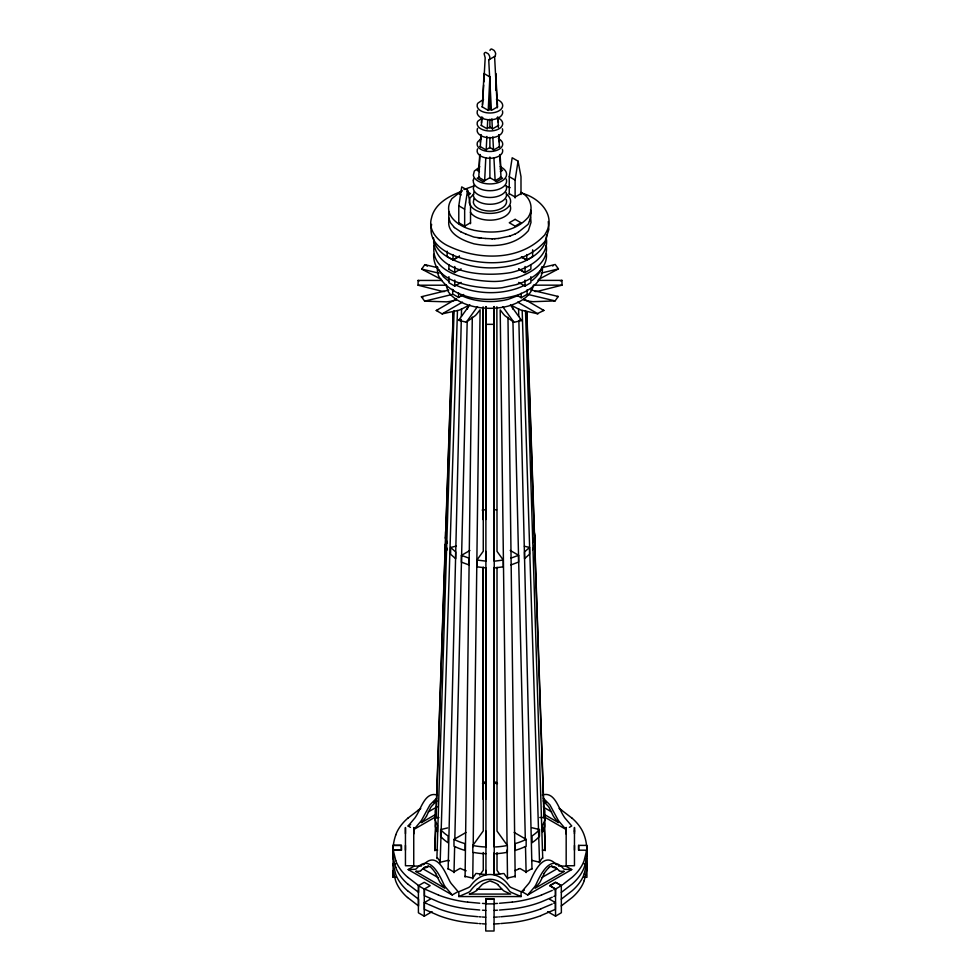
<?xml version="1.0" encoding="UTF-8"?>
<svg xmlns="http://www.w3.org/2000/svg" width="980" height="980" viewBox="0 0 980 980"><rect width="100%" height="100%" fill="white"/><g stroke="black" fill="none" stroke-linecap="round" stroke-linejoin="round"><path stroke-width="1.47" d="M405.438 850.162L405.438 845.373M405.451 827.549L405.451 833.649M413.744 827.549L413.744 833.907M458.824 896.553L458.824 891.763L468.477 887.598A20.457 16.697 0 0 0 470.204 886.41C481.229 870.571 498.685 870.448 509.649 886.496A19.772 16.146 0 0 0 511.376 887.672L521.091 891.763L521.091 896.553L458.824 896.553L468.477 892.388A20.457 16.697 0 0 0 470.204 891.2C481.229 875.361 498.685 875.238 509.649 891.286A19.772 16.146 0 0 0 511.376 892.462L521.091 896.553M485.835 784.27L485.847 568.608M485.847 510.482L485.847 307.046M494.128 784.27L494.141 568.596M494.141 510.47L494.141 307.046M566.171 834.066L566.171 827.524L566.171 865.744L574.464 865.744L574.464 827.549L574.464 833.649M574.476 850.162L574.476 845.373M586.934 850.199L578.604 850.162L578.604 845.373L586.934 845.409L586.934 877.308L583.945 877.308M465.084 877.039L472.299 317.128M472.752 878.876L473.083 852.87M473.169 846.745L480.09 309.778L477.089 313.661A58.555 18.302 -76.5 0 1 475.447 315.499L466.321 322.187L458.652 320.35L469.837 304.768M448.142 869.272L461.298 319.394M461.372 316.344L461.555 308.7M454.01 872.666L454.634 846.696M454.818 839.052L467.203 321.256M467.497 309.031L467.558 305.981L462.021 308.872A58.555 33.81 -60 0 1 458.995 310.182L442.127 313.882L436.259 310.501L456.607 298.753M445.41 537.861L447.407 543.067M445.569 531.687L445.533 538.498M445.41 544.647L447.407 549.854M534.492 537.812L532.606 542.994M436.896 858.541L454.071 310.721M440.143 862.976L457.464 310.574M452.172 369.338L452.27 366.275M453.091 340.317L453.238 335.736M434.899 845.985L435.635 824.621M435.843 818.508L453.226 311.64M434.899 850.775L435.684 827.88M436.051 817.185L445.422 543.912M445.63 537.799L453.385 311.848M479.943 154.436L478.779 177.319L484.647 180.712L485.798 157.817M480.323 146.804L480.935 134.591M481.401 125.44L481.793 117.808M482.332 107.114L484.022 73.549L489.89 76.93L489.89 110.164M486.19 150.185L486.876 136.453M487.268 128.821L487.734 119.658M488.199 110.507L489.89 76.93M478.779 171.255L479.722 154.62M480.408 142.517L480.837 134.946M481.511 122.843L481.854 116.792M482.54 104.689L483.655 85.027M483.826 82.002L485.186 57.796L484.12 53.802A4.582 2.646 60 0 1 485.786 52.393L488.126 53.741A4.582 2.646 60 0 1 489.804 57.085L489.694 59.082L488.726 59.841L491.372 109.699M433.626 241.644C436.774 275.062 487.097 276.899 511.523 272.44A57.416 33.148 0 0 0 546.473 239.524M473.316 180.149L473.328 181.962A16.672 9.629 0 0 0 492.499 190.598A16.672 9.629 0 0 0 506.182 178.972M458.787 223.71L458.787 205.812L461.727 186.898L467.595 190.279L470.523 205.8L470.523 223.697M464.655 227.091L464.655 209.193L467.595 190.279M509.257 194.567L509.257 176.669L512.185 157.768L518.053 161.149L520.993 176.669L520.993 194.567M515.113 197.96L515.113 180.063L518.053 161.149M433.675 254.237C432.584 282.779 474.198 287.802 494.312 288.255A44.333 25.59 0 0 0 502.115 287.728L517.073 284.457M434.838 819.562L435.194 817.639A47.763 27.575 0 0 1 435.573 816.205M448.901 213.53L448.73 217.977M393.127 858.97L393.433 857.414M393.127 865.744L393.433 864.189M395.798 867.386C392.049 856.973 392.049 845.336 395.798 834.923M393.201 852.147L393.507 850.591M586.726 850.162L584.117 860.611A82.969 47.91 0 0 1 571.94 877.48L563.427 884.046M562.581 891.433L571.904 884.242A82.969 47.91 0 0 0 584.178 867.386C587.767 856.949 587.89 845.336 584.117 834.923A82.969 47.91 0 0 0 571.94 818.055M448.901 213.542L449.342 211.692M473.316 180.149L473.952 178.409M434.103 245.453C429.608 275.233 474.283 281.297 494.312 281.481A44.333 25.59 0 0 0 502.115 280.954L517.073 277.683M431.629 224.359C426.349 248.283 457.072 258.647 475.349 261.354C499.359 265.274 526.738 261.378 543.863 242.587A8.587 4.961 0 0 0 545.284 240.602L548.825 229.516L548.286 221.554M533.377 285.437C530.878 296.903 518.653 303.077 508.252 306.091A44.676 25.799 0 0 1 448.35 291.746L445.851 284.788M449.342 218.467C445.165 232.701 461.911 240.259 472.887 243.481A6.247 3.614 0 0 0 475.276 244.057C493.308 247.438 514.463 245.98 527.546 231.562A6.26 3.614 0 0 0 528.538 230.178L531.001 222.436L530.633 216.886M530.094 219.349L531.148 213.064M530.094 219.349L529.421 221.198M584.202 873.817L586.653 863.76L583.982 863.76M584.202 880.591L586.653 870.534L586.505 858.186M529.433 221.186L528.538 223.403A6.26 3.614 0 0 1 527.546 224.788L518.101 232.37M436.602 806.822L436.492 807.055A47.763 27.575 0 0 0 435.194 810.864L435.218 826.287A47.812 27.599 0 0 0 436.014 828.909M532.606 549.768C535.717 544.047 535.876 536.195 533.622 530.143M473.952 185.183L473.328 188.736A16.672 9.629 0 0 0 492.499 197.372A16.672 9.629 0 0 0 506.182 185.759M473.952 191.958L473.328 195.522A16.672 9.629 0 0 0 492.499 204.159A16.672 9.629 0 0 0 506.182 192.533M473.952 198.744L473.328 202.297A16.672 9.629 0 0 0 492.499 210.933A16.672 9.629 0 0 0 506.182 199.308M544.243 873.511L540.482 881.241A12.654 7.301 -60 0 1 539.613 882.698L535.08 888.248L564.345 871.355L563.231 871.379M426.521 815.997L430.502 807.9A12.581 7.264 -60 0 1 431.396 806.479L436.578 800.966M485.945 567.922L476.942 566.82L476.942 560.046L483.263 551.213L483.263 307.757M485.933 853.629L482.601 853.592A47.836 27.624 0 0 1 476.023 852.845L472.801 852.294L472.801 845.52L483.263 830.918L483.263 567.138M441.355 279.435L421.67 269.071L424.842 264.649L437.84 267.748M466.321 322.187L477.505 306.593M530.793 289.921L558.245 296.487L555.072 300.909L553.957 301.032M476.096 873.339L472.666 878.117L464.998 876.292M479.735 875.152L483.263 870.228L483.263 852.49M542.54 857.745L539.355 862.18L531.613 860.317M548.567 867.827L549.719 866.577L554.312 866.736A12.581 7.264 -60 0 1 555.207 867.141L559.188 870.632M410.461 827.365L408.121 826.018L414.944 817.896A20.457 11.809 -60 0 0 416.157 816.009C421.241 808.267 425.296 791.068 437.509 795.123M539.466 829.533L537.861 831.236A47.824 27.611 0 0 1 534.137 834.458L532.03 835.965L532.03 842.739L534.125 841.232A47.824 27.611 0 0 0 537.861 838.01L539.466 836.308L539.466 829.533L532.079 827.769M559.041 865.94L565.864 866.173L571.732 869.554L527.706 894.973L521.838 891.592L528.698 883.531A19.772 11.417 -60 0 0 529.935 881.645C534.137 872.31 543.606 851.302 555.648 863.968M527.706 894.973L534.566 886.925A19.772 11.417 -60 0 0 535.791 885.038C540.801 874.025 550.515 853.421 563.684 868.844A20.457 11.809 -60 0 0 564.909 869.321L571.732 869.554M428.309 865.769L426.594 867.251M529.494 547.44L524.557 551.936L524.557 558.71L529.494 554.215L529.494 547.44L524.398 546.227M408.011 818.067L418.607 809.958M424.952 863.38L424.267 863.968M476.562 890.391L482.185 884.597A12.581 10.278 0 0 1 483.459 883.691L489.951 880.873L491.58 881.449M425.639 862.792C437.925 852.539 445.484 873.156 449.991 881.645A19.772 11.417 60 0 0 451.216 883.531L458.077 891.592L452.221 894.973L408.182 869.554L414.05 866.173L420.873 865.94M473.671 194.175L469.971 198.083L469.187 202.517A20.984 12.115 0 0 0 469.396 203.276M480.874 138.915L477.934 141.647A10.094 5.831 0 0 0 477.272 142.945L477.174 144.795A12.801 7.387 0 0 0 495.709 150.712A12.801 7.387 0 0 0 498.355 138.572M423.924 864.25L423.213 864.777M561.246 899.175L572.198 890.722A82.981 47.91 0 0 0 584.252 873.817M561.246 905.949L572.198 897.496A82.981 47.91 0 0 0 584.252 880.604M562.581 884.658L561.307 885.577L561.369 912.735L555.55 916.153L547.661 911.67M561.307 892.351L562.165 891.739M420.726 870.632L424.708 867.141A12.581 7.264 60 0 1 425.602 866.736L430.196 866.577L431.347 867.827A32.12 18.547 60 0 1 433.552 870.363A14.504 8.379 60 0 1 435.696 873.499M462.119 190.524L452.233 198.377A6.247 3.614 0 0 0 451.241 199.761C441.833 215.012 459.547 227.25 472.887 229.933A6.247 3.614 0 0 0 475.288 230.508C493.308 233.889 514.463 232.432 527.546 218.001A6.26 3.614 0 0 0 528.538 216.629C534.027 207.981 530.107 196.613 520.943 192.423M518.101 232.358L515.309 233.902M542.246 267.638L555.207 264.478L558.441 268.888L538.424 279.496M555.55 889.032L561.369 885.626L555.44 882.257L549.633 885.675L555.55 889.032L555.55 916.153M552.61 266.009L553.357 265.568M453.985 839.395L456.607 840.607A47.787 27.587 0 0 0 462.18 842.763L465.12 843.694L465.12 850.469L462.18 849.538A47.787 27.587 0 0 1 456.607 847.394L453.985 846.169L453.985 839.395L465.966 832.473M488.726 59.841L495.255 56.117L495.672 53.704A4.582 2.646 60 0 0 493.994 50.348L491.654 49A4.582 2.646 60 0 0 489.988 50.421M497.767 106.771L491.887 110.164L489.877 109.001L487.869 110.164L481.988 106.771M498.71 125.305L492.842 128.699L489.89 126.984L486.938 128.699L481.058 125.305M499.788 146.437L493.908 149.83L489.89 147.502L485.86 149.83L479.992 146.437M479.526 168.977L477.162 170.349L479.453 171.659M479.453 176.939L477.162 178.25L483.042 181.643L489.89 177.686L496.75 181.631L502.605 178.25L500.327 176.939M461.139 192.264L458.787 193.624L461.139 194.983M500.327 171.659L502.605 170.336L500.253 168.989M468.183 194.983L470.523 193.624L467.007 191.59M470.523 222.754L464.655 226.147L458.787 222.754M520.993 193.624L515.125 197.017L509.245 193.624M454.671 258.916L459.363 256.209M447.137 251.174L447.137 256.601L453.005 259.982L459.498 256.233M454.573 272.538L461.127 268.851M448.901 276.679L448.901 282.693L454.757 286.087L461.127 282.411M452.711 289.529L452.711 294.049L458.579 297.442L463.675 294.502M521.495 256.932L526.774 259.982L532.642 256.601L532.642 249.814M442.127 313.882L462.474 302.134M518.653 282.411L525.023 286.074L530.878 282.693L530.878 276.666M517.379 295.543L521.201 297.749L527.068 294.355L527.068 289.835M523.528 298.704L543.876 310.452L537.15 313.735M461.433 555.378L469.236 558.245L469.236 565.019L461.433 562.153L461.433 555.378L469.91 550.49M418.399 809.921L420.751 808.561M428.223 811.942L437.129 806.797M408.121 826.018L410.669 824.548M435.365 814.588L421.363 822.673L422.772 821.093A21.977 12.691 -60 0 0 426.594 816.046M435.475 816.989L413.989 829.399L420.812 821.289A20.457 11.809 -60 0 0 422.025 819.39L429.951 804.886L436.529 798.259M418.411 885.687L424.279 882.306L430.147 885.687L424.267 889.081L418.411 885.687L418.411 912.809L424.267 916.19L432.094 911.67M477.664 923.454L468.318 922.597A82.969 47.91 0 0 1 439.003 915.688L424.401 909.342L424.401 902.556L430.147 899.248M569.38 827.328L571.732 825.981L564.86 817.92A19.772 11.417 60 0 1 563.635 816.034C558.563 808.329 554.582 791.044 542.332 795.025M531.92 868.598L526.052 871.992L519.951 868.476L518.298 869.211M541.94 877.517L557.216 868.697M521.838 891.592L524.386 890.122M460.049 319.566L459.118 320.093M458.652 320.35L459.424 319.921M510.886 564.958L518.591 562.055L518.591 555.28L510.886 558.171M518.53 295.397L508.252 299.317A44.676 25.799 0 0 1 461.188 295.421M482.736 782.885L486.276 781.391M463.981 189.507L473.928 185.943M515.309 233.889L509.98 236.045M526.162 839.358L523.553 840.571A47.8 27.599 0 0 1 517.979 842.727L515.039 843.658L515.039 850.444L517.979 849.501A47.8 27.599 0 0 0 523.553 847.357L526.162 846.132L526.162 839.358L514.169 832.437M553.847 889.693L555.44 888.958L555.44 895.745L553.847 896.48M553.786 903.291L555.378 902.556L555.378 909.342L540.74 915.663M552.267 890.428L541.389 895.071M552.267 897.202L541.389 901.857A82.969 47.898 0 0 1 512.209 908.938L499.494 910.053M552.193 904.026L540.74 908.877M433.552 802.485L436.847 801.113M479.857 166.808L474.32 171.084L473.328 175.187A16.672 9.629 0 0 0 497.926 182.758A16.672 9.629 0 0 0 500.119 166.698M482.846 117.588L477.934 121.128A10.094 5.831 0 0 0 477.272 122.427L477.174 124.276A12.801 7.387 0 0 0 496.407 129.972A12.801 7.387 0 0 0 497.081 117.49M483.52 99.347L477.934 103.145A10.094 5.831 0 0 0 477.272 104.444L477.174 106.293A12.801 7.387 0 0 0 496.75 111.867A12.801 7.387 0 0 0 496.407 99.262M461.911 191.272C449.183 195.853 434.495 203.84 431.482 218.111C427.623 230.778 438.697 241.876 449.428 246.507C479.012 260.423 519.915 261.048 543.863 235.813A8.587 4.961 0 0 0 545.284 233.84C557.277 215.171 538.424 196.809 520.613 192.889M509.98 236.045L498.305 238.495M560.376 280.893L561.981 280.378L561.981 285.168L538.13 291.207A58.555 47.812 0 0 1 535.141 291.538M450.629 547.477L455.663 551.936L455.663 558.723L450.629 554.251L450.629 547.477L456.362 546.068M454.144 300.652L450.579 301.326A58.555 44.039 -36.2 0 1 446.647 301.84L424.671 301.166L421.412 296.732L448.791 290.043M424.671 301.166L452.037 294.49M541.156 273.114L558.441 268.888M507.089 845.36L500.192 309.913L503.193 313.796A58.555 18.289 76.6 0 0 504.823 315.634L513.961 322.322L521.617 320.497L510.433 304.903M440.645 829.595L442.274 831.285A47.787 27.587 0 0 0 445.998 834.507L448.117 836.014L448.117 842.788L446.01 841.281A47.787 27.587 0 0 1 442.262 838.072L440.645 836.369L440.645 829.595L447.603 827.916M514.917 876.292L507.248 878.117L503.867 873.425M456.129 300.223L455.333 300.394M495.488 853.715L497.571 853.58A47.812 27.599 0 0 0 504.161 852.821L507.371 852.282L507.371 845.495L504.149 846.046A47.812 27.599 0 0 1 497.583 846.806L495.488 846.941M503.071 873.548L501.87 873.744A42.25 24.39 0 0 1 496.174 874.38L494.104 874.503M482.16 510.09L485.847 509.71L485.86 519.461M494.238 567.984L503.255 566.832L503.255 560.046L494.238 561.209L494.153 306.63M436.259 310.501L437.68 310.317M512.197 902.127L499.494 903.266M557.13 296.609L558.245 296.487M498.305 238.483L492.536 238.802M482.491 783.498L485.823 783.289L485.86 799.178M500.78 916.778L511.462 915.81A82.981 47.91 0 0 0 540.776 908.913M500.78 923.552L511.462 922.597A82.981 47.91 0 0 0 540.776 915.688M498.759 916.913L499.433 916.876M499.433 923.65L494.043 924.005M497.485 903.413L494.104 903.634M497.485 910.187L494.104 910.408M497.411 917.011L494.043 917.231M494.459 238.753L495.096 238.728M393.066 845.409L401.371 845.373L401.433 850.162L393.127 850.199L393.066 845.409L393.127 877.321L396.128 877.296M491.887 238.802L492.536 238.789M538.008 280.378L561.981 280.378M444.516 291.55A58.555 47.812 0 0 1 441.955 291.256L418.093 285.217L418.093 280.439L442.078 280.439M418.093 285.217L446.574 285.217M533.512 285.168L561.981 285.168M485.933 311.836L485.958 324.343L494.263 324.331L494.226 306.532M438.918 817.577L434.851 817.577L435.218 819.501A47.812 27.599 0 0 0 436.517 823.298L437.46 825.16L437.46 831.947L436.529 830.085A47.812 27.599 0 0 1 436.198 829.374M539.796 817.516L545.223 817.516L544.868 819.439A47.775 27.587 0 0 1 543.582 823.237L542.638 825.099L542.638 831.885L543.569 830.023A47.775 27.587 0 0 0 544.868 826.226L544.856 810.791A47.763 27.575 0 0 0 543.545 806.993L543.435 806.761M393.201 845.373L401.396 845.373L401.408 850.162L393.188 850.162L395.798 860.611M437.644 850.162L434.765 850.162L434.765 845.373M542.442 850.162L545.149 850.162L545.149 845.373M395.773 863.76L393.127 863.76L395.577 873.817A82.969 47.91 0 0 0 407.533 890.747M476.648 889.301L501.785 889.301M494.043 899.089L485.749 899.089L485.749 931L494.043 931L494.104 899.003L485.81 899.003L485.81 903.634L482.442 903.413M485.749 903.891L494.043 903.891M496.541 509.808L494.153 509.784L494.153 519.461M491.887 238.789L485.492 238.495M416.696 871.379L415.569 871.355L444.834 888.248L440.302 882.698A12.654 7.301 60 0 1 439.432 881.241L435.684 873.511M485.81 910.408L482.442 910.187M482.368 917.011L485.737 917.231M482.368 923.785L485.737 924.005M485.81 874.479L484.096 874.368A44.112 25.468 0 0 1 477.75 873.633L476.929 873.486M481.021 916.913L479.012 916.778M481.021 923.699L479.012 923.552M497.46 783.498L494.128 783.289L494.153 799.166M408.182 869.554L415.005 869.321A20.457 11.809 60 0 0 416.231 868.844C429.399 853.421 439.126 874.025 444.124 885.038A19.772 11.417 60 0 0 445.349 886.925L452.221 894.973M479.747 903.229L467.717 902.127M479.747 910.004L467.717 908.901A82.969 47.898 0 0 1 438.501 901.882L424.475 895.745L424.475 888.958L438.526 895.071M477.664 916.68L468.318 915.81A82.969 47.91 0 0 1 439.003 908.913L428.652 904.503M543.275 800.917L548.433 806.454A12.397 7.166 60 0 1 549.327 807.9L553.284 815.997A23.679 13.671 60 0 0 557.375 821.326L558.477 822.637L544.488 814.552M485.492 238.483L481.021 238.042M423.274 296.916L421.412 296.732M481.021 238.03L479.747 237.883M479.747 237.871L475.276 237.282A6.247 3.614 0 0 1 472.887 236.707L465.757 234.049M543.876 310.452L542.455 310.268M477.836 237.626L478.473 237.711M476.942 560.046L485.945 561.136L485.921 551.422M472.801 845.52L476.023 846.058A47.836 27.624 0 0 0 482.601 846.806L485.933 847.014L485.921 831.126M525.905 300.603L529.09 301.179A58.555 44.174 35.7 0 0 533.034 301.681L555.072 300.909L527.62 294.343M524.716 300.358L523.92 300.186M421.67 269.071L439.003 273.212M418.093 280.439L419.293 280.819M493.663 781.415L497.191 782.934M510.225 187.646L506.893 186.457A6.247 3.614 0 0 0 506.329 186.249M465.757 234.061L460.698 231.758M543.618 801.334L546.362 802.485M455.97 285.18C474.933 293.902 497.546 295.054 517.33 288.341A53.986 31.164 0 0 0 525.28 284.849M427.586 904.026L424.401 902.556M460.698 231.758L454.402 227.532M543.324 798.222L549.903 804.899L557.767 819.415A19.772 11.417 60 0 0 558.992 821.301L565.864 829.362L544.439 816.989M448.068 257.213C467.656 268.14 491.495 270.431 513.165 265.249A57.416 33.148 0 0 0 546.644 234.82M521.617 320.497L519.927 319.529M509.257 176.669L515.113 180.063M458.787 205.812L464.655 209.193M521.397 256.993L524.913 259.026M518.653 268.851L525.023 272.526L525.023 266.499M518.947 269.255L524.815 272.648L530.878 269.132L530.878 264.612M517.661 302.097L538.008 313.845L521.14 310.133A58.555 33.81 60 0 1 518.114 308.835L512.577 305.932L512.65 308.994M448.693 269.145L454.757 272.526L454.757 266.499M510.225 550.442L518.591 555.28M559.102 808.524L561.442 809.872M543.986 807.495L551.618 811.906M561.307 885.577L555.77 882.38L549.903 885.761L555.44 888.958M549.572 899.211L555.378 902.556M447.995 868.598L453.863 871.992L460.171 868.354L461.531 868.966A44.161 25.492 0 0 0 466.162 870.791M422.711 868.697L437.974 877.517M427.439 266.156L424.842 264.649M447.456 256.858C440.571 252.852 433.981 246.286 433.503 237.895M553.32 867.251L551.605 865.769M448.877 281.358L443.352 276.728L438.746 269.549M561.307 809.958L571.904 818.067M556.701 864.777L556.003 864.25M408.011 877.455L418.607 885.577L418.607 892.351L408.011 884.242M497.705 884.634L503.01 890.208A12.654 10.339 0 0 0 504.247 891.151L510.654 894.091L469.261 894.091L470.853 893.478A23.912 19.527 0 0 0 476.672 890.514M407.582 890.722L418.534 899.175L418.534 905.949L407.582 897.496M454.402 227.544L450.445 222.754L448.73 217.977M449.305 860.857L448.693 860.232L440.559 862.18L437.374 857.745M503.255 560.046L497.019 551.348L496.872 306.752M507.371 845.495L497.019 831.065L497.019 567.285M502.777 306.74L513.961 322.322M499.665 874.062L497.019 870.375L497.019 852.625M530.633 210.1L531.148 213.077M586.493 850.983L586.726 852.147M586.505 864.96L586.653 865.744M393.127 870.534L395.577 880.591A82.969 47.91 0 0 0 407.533 897.521M545.211 819.501L544.856 817.577A47.763 27.575 0 0 0 544.402 815.899M497.485 105.607L495.758 73.537L495.758 90.16M498.134 117.821L498.379 122.402M499.041 134.615L499.445 142.247M500.106 154.472L501.001 171.267M494.594 56.448L497.313 107.825M497.803 116.89L498.355 127.461M498.759 135.02L499.408 147.098M499.8 154.656L501.001 177.319L495.145 180.712L493.932 158.037M491.85 118.764L492.413 129.335M492.818 136.894L493.54 150.491M526.848 311.579L544.231 818.459M544.39 823.029L545.174 845.936M526.689 311.799L544.023 817.136M544.39 827.818L545.174 850.726M526.762 329.574L527.007 337.206M527.742 360.126L527.938 366.226M528.71 390.665L528.808 393.727M529.678 421.216L529.776 424.267M525.501 310.623L542.724 858.37M522.181 310.452L539.551 862.792M518.579 308.663L518.763 316.295M518.873 320.877L531.993 869.236M512.932 321.207L525.317 839.015M525.501 846.647L526.125 872.617M393.066 872.531L393.127 877.321M507.971 317.263L515.186 877.186M507.15 849.954L507.53 879.011M494.263 324.331L494.226 311.824M494.238 847.014L494.214 567.346M494.214 874.797L494.214 852.686M485.933 306.532L485.958 324.343M485.921 870.436L485.921 874.797M578.629 845.409L578.629 850.199M574.464 830.685L574.464 831.408M526.774 254.555L526.774 259.982M525.023 280.06L525.023 286.074M521.201 293.228L521.201 297.749M494.226 310.342L494.238 874.185M489.89 119.217L489.89 128.282M489.89 137.347L489.89 147.919M489.89 156.984L489.89 178.127M485.86 306.63L485.945 874.197M484.022 73.549L484.022 81.095M483.116 306.777L483.116 519.608M483.116 567.555L483.116 799.313M458.579 292.922L458.579 297.442M454.757 280.06L454.757 286.087M453.005 254.567L453.005 259.982M448.901 264.625L448.901 269.145M424.267 889.081L424.267 916.19M413.744 827.622L413.744 865.744L405.451 865.744L405.451 827.622M502.385 128.76A12.801 7.387 0 0 1 491.887 137.678A12.801 7.387 0 0 1 477.162 131.051L477.272 129.201A10.094 5.831 0 0 1 477.664 128.319M502.385 110.777A12.801 7.387 0 0 1 491.887 119.695A12.801 7.387 0 0 1 477.15 113.068L477.272 111.218A10.094 5.831 0 0 1 477.652 110.336M470.376 212.244A20.984 12.115 0 0 0 476.145 217.18A20.935 12.091 0 0 0 482.858 219.459A20.727 11.968 0 0 0 503.598 217.168A20.727 11.968 0 0 0 510.127 205.579M469.971 204.759A20.984 12.115 0 0 0 477.15 210.896A20.727 11.968 0 0 0 502.091 211.092A20.727 11.968 0 0 0 509.392 197.36A20.935 12.091 0 0 0 506.28 194.065M502.385 149.279A12.801 7.387 0 0 1 491.899 158.196A12.801 7.387 0 0 1 477.162 151.569L477.272 149.72A10.094 5.831 0 0 1 477.664 148.838M542.393 267.761A53.251 30.748 0 0 1 540.58 277.205L539.613 279.031A51.511 29.743 0 0 1 535.558 284.212L533.831 285.829A53.986 31.164 0 0 1 517.317 295.103C491.47 303.089 454.414 301.473 438.746 276.323A53.986 31.164 0 0 1 437.509 266.793M531.932 280.623A53.986 31.164 0 0 0 533.831 279.067L535.558 277.45A51.511 29.743 0 0 0 539.613 272.256L540.58 270.431A53.251 30.748 0 0 0 541.916 266.707M453.642 290.668A44.676 25.799 0 0 1 452.086 289.321M546.387 253.636A57.134 32.989 0 0 1 542.834 267.271A57.404 33.148 0 0 1 517.024 284.396M517.024 277.634A57.404 33.148 0 0 0 543.778 259.051A57.232 33.05 0 0 0 546.166 245.319M421.706 865.634A20.457 11.809 60 0 1 421.29 865.793M426.68 867.41A23.912 13.806 60 0 1 423.924 867.949M420.812 870.804A23.912 13.806 60 0 1 416.672 871.306M558.625 865.793A20.457 11.809 -60 0 1 558.22 865.634M556.273 867.962A23.912 13.806 -60 0 1 553.235 867.41M563.255 871.306A23.912 13.806 -60 0 1 559.102 870.804M544.133 873.425A23.312 13.463 -60 0 1 548.592 867.888M491.544 881.535A23.312 19.037 0 0 1 497.852 884.487M407.974 884.254A82.981 47.91 0 0 1 395.749 867.386M467.705 902.164A82.969 47.898 0 0 1 438.501 895.095M541.413 895.095A82.969 47.898 0 0 1 512.209 902.164M395.736 834.923A82.969 47.898 0 0 1 407.974 818.055M407.974 877.48A82.981 47.91 0 0 1 395.749 860.611M518.31 869.211A42.312 24.427 0 0 1 514.855 870.571M515.125 219.361L509.257 222.754L515.125 226.135L520.993 222.754L515.125 219.361"/></g></svg>
